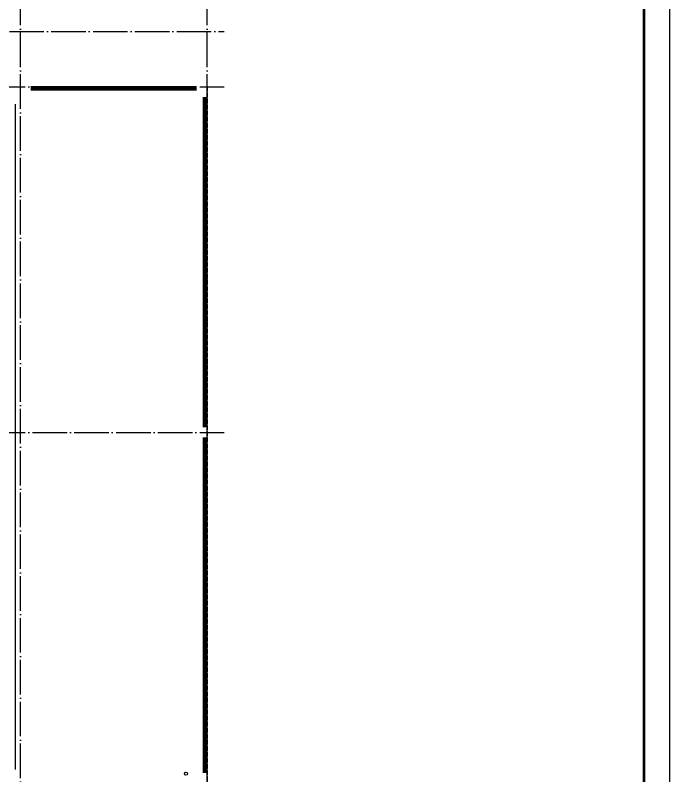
# Model space of a CAD drawing. Extents: x 6843040 to 15500510, y -6507076 to -4940511.
# Drawn here: x 9245105 to 9282988, y -5530366 to -5486363 of the extents above; entities that cross this region are included whole.
import ezdxf

# ---------------------------------------------------------------- set-up
doc = ezdxf.new("R2010")
doc.units = 0
doc.header["$LTSCALE"] = 1000
doc.header["$MEASUREMENT"] = 0
doc.linetypes.add('DASH', pattern=[0.35, 0.25, -0.1])
doc.linetypes.add('DOTE', pattern=[2.42, 2, -0.2, 0.02, -0.2])
for name, color, linetype in [('DOTE', 8, 'DOTE'), ('FLOOR', 9, 'Continuous'), ('plan-1', 40, 'Continuous'), ('PUB_TITLE', 4, 'Continuous'), ('RAIL', 163, 'Continuous'), ('VPIPE-雨水', 4, 'Continuous')]:
    doc.layers.add(name, color=color, linetype=linetype)

# ---------------------------------------------------------------- blocks, each defined once
blk = doc.blocks.new('屋面层排水')
at = {"layer": 'VPIPE-雨水'}
blk.add_circle((9254989, -5530240), 90, dxfattribs=at)

msp = doc.modelspace()

# ---------------------------------------------------------------- linework, layer by layer
at = {"linetype": 'DASH'}
msp.add_lwpolyline([(9256205.3, -5490502), (9256205.3, -5534552.4)], dxfattribs=at)
at = {"layer": 'DOTE'}
for p, q in [((9245405.3, -5554702), (9245405.3, -5485702.5)), ((9256205.3, -5554702), (9256205.3, -5485702.5)), ((9191530.3, -5487302), (9257205.3, -5487302)), ((9125105.3, -5490502), (9257205.3, -5490502)), ((9125105.3, -5510502), (9257205.3, -5510502))]:
    msp.add_line(p, q, dxfattribs=at)
at = {"layer": 'FLOOR'}
for points in [[(9255605.3, -5490502.1), (9246005.3, -5490501.6)], [(9255605.3, -5490702.1), (9246005.3, -5490701.6)], [(9256005.3, -5510202), (9256005.3, -5491102.5)], [(9256205.3, -5534552.4), (9256205.3, -5491102.5)], [(9245105.3, -5491502), (9245105.3, -5530002.4)], [(9256005.3, -5530202), (9256005.3, -5510802)]]:
    msp.add_lwpolyline(points, dxfattribs=at)
at = {"layer": 'PUB_TITLE'}
msp.add_lwpolyline([(9104638.1, -5587885.6), (9282988.1, -5587885.6), (9282988.1, -5461735.6), (9104638.1, -5461735.6)], close=True, dxfattribs=at)
at = {"layer": 'PUB_TITLE', "const_width": 150}
msp.add_lwpolyline([(9108388.1, -5586385.6), (9281488.1, -5586385.6), (9281488.1, -5463235.6), (9108388.1, -5463235.6)], close=True, dxfattribs=at)
at = {"layer": 'RAIL'}
for points in [[(9255605.3, -5490572.1), (9246005.3, -5490571.6)], [(9255605.3, -5490632.1), (9246005.3, -5490631.6)], [(9256075.3, -5510202), (9256075.3, -5491102.5)], [(9256135.3, -5510202), (9256135.3, -5491102.5)], [(9256075.3, -5530202), (9256075.3, -5510802)], [(9256135.3, -5530202), (9256135.3, -5510802)]]:
    msp.add_lwpolyline(points, dxfattribs=at)

# ---------------------------------------------------------------- block references
at = {"layer": 'plan-1'}
msp.add_blockref('屋面层排水', (0, 0), dxfattribs=at)

doc.saveas('drawing.dxf')
